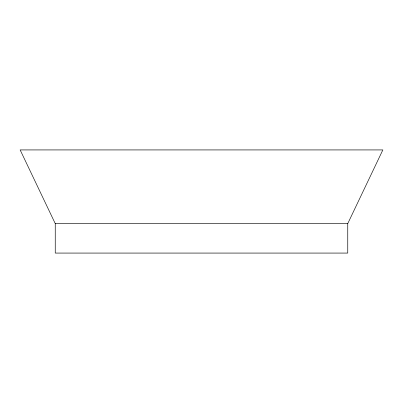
<?xml version="1.0" encoding="UTF-8"?>
<svg xmlns="http://www.w3.org/2000/svg" width="403" height="403" viewBox="0 0 403 403"><rect width="100%" height="100%" fill="white"/><g stroke="black" fill="none" stroke-linecap="round" stroke-linejoin="round"><path stroke-width="0.6" d="M347.749 223.605L382.85 149.926L20.15 149.926L55.251 223.605L55.251 253.074L347.749 253.074L347.749 223.605L55.251 223.605"/></g></svg>
